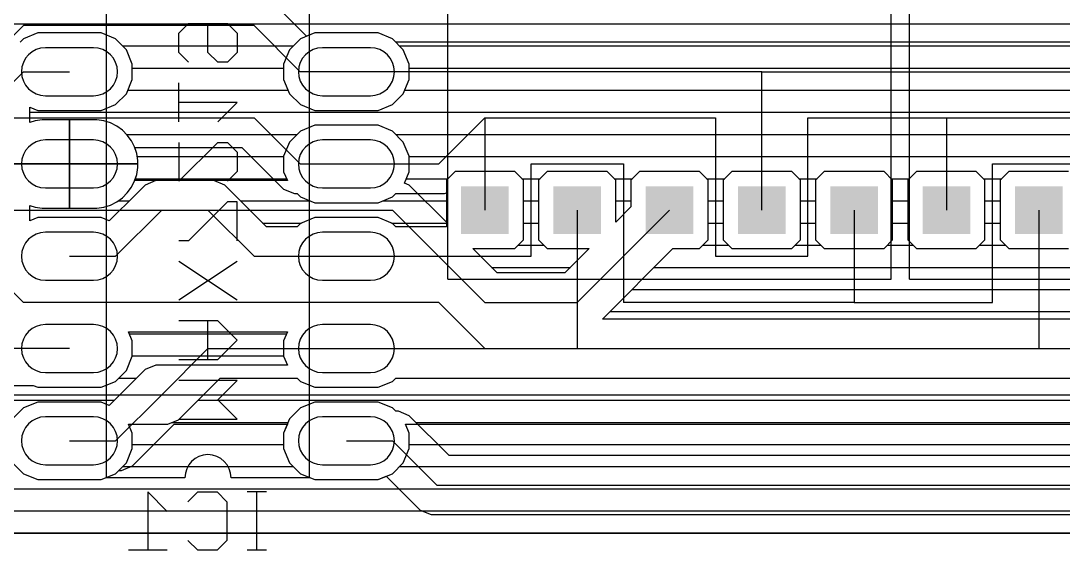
# Model space of a CAD drawing. Extents: x 0 to 251, y 0 to 33.
# Drawn here: x 57.08 to 85.76, y -0.47 to 14.1 of the extents above; entities that cross this region are included whole.
import ezdxf

# ---------------------------------------------------------------- set-up
doc = ezdxf.new("R2010")
doc.units = 0
for name, color, linetype in [('1', 14, 'CONTINUOUS'), ('16', 174, 'CONTINUOUS'), ('17', 94, 'CONTINUOUS'), ('20', 178, 'CONTINUOUS'), ('21', 250, 'CONTINUOUS'), ('22', 250, 'CONTINUOUS'), ('26', 250, 'CONTINUOUS'), ('28', 250, 'CONTINUOUS')]:
    doc.layers.add(name, color=color, linetype=linetype)

# ---------------------------------------------------------------- blocks, each defined once
blk = doc.blocks.new('SQUAREP')
blk.add_solid([(-0.5, -0.5), (0.5, -0.5), (-0.5, 0.5), (0.5, 0.5)])
blk = doc.blocks.new('LONGP100')
blk.add_lwpolyline([(-0.5, -0.5), (0.5, -0.5, 1), (0.5, 0.5), (-0.5, 0.5, 1)], format="xyb", close=True)

msp = doc.modelspace()

# ---------------------------------------------------------------- linework, layer by layer
at = {"layer": '1'}
for p, q in [((43.3976, 14.0208), (166.254, 14.0208)), ((57.5474, 13.7668), (57.1553, 13.6044)), ((59.2926, 13.7668), (57.5474, 13.7668)), ((59.6847, 13.6044), (59.2926, 13.7668)), ((65.1674, 13.7668), (64.7753, 13.6044)), ((66.9126, 13.7668), (65.1674, 13.7668)), ((67.3047, 13.6044), (66.9126, 13.7668)), ((57.1553, 13.6044), (57.0637, 13.5128)), ((59.9848, 13.3043), (59.6847, 13.6044)), ((64.7753, 13.6044), (64.4752, 13.3043)), ((67.6048, 13.3043), (67.3047, 13.6044)), ((59.8779, 13.4112), (64.5821, 13.4112)), ((60.1472, 12.9122), (59.9848, 13.3043)), ((64.4752, 13.3043), (64.3128, 12.9122)), ((67.4979, 13.4112), (165.6444, 13.4112)), ((67.7672, 12.9122), (67.6048, 13.3043)), ((60.1472, 12.4878), (60.1472, 12.9122)), ((64.3128, 12.9122), (64.3128, 12.4878)), ((67.7672, 12.4878), (67.7672, 12.9122)), ((56.515, 12.065), (57.15, 12.7)), ((57.15, 12.7), (58.42, 12.7)), ((60.1472, 12.8016), (64.3128, 12.8016)), ((67.7672, 12.8016), (165.0348, 12.8016)), ((59.9848, 12.0957), (60.1472, 12.4878)), ((64.3128, 12.4878), (64.4752, 12.0957)), ((67.6048, 12.0957), (67.7672, 12.4878)), ((59.6847, 11.7956), (59.9848, 12.0957)), ((60.0247, 12.192), (64.4353, 12.192)), ((64.4752, 12.0957), (64.7753, 11.7956)), ((67.3047, 11.7956), (67.6048, 12.0957)), ((67.6447, 12.192), (164.4252, 12.192)), ((59.2926, 11.6332), (59.6847, 11.7956)), ((64.7753, 11.7956), (65.1674, 11.6332)), ((66.9126, 11.6332), (67.3047, 11.7956)), ((57.3278, 11.3016), (57.3278, 11.7242)), ((57.3278, 11.7242), (57.5474, 11.6332)), ((57.3278, 11.5824), (163.8156, 11.5824)), ((57.5474, 11.6332), (59.2926, 11.6332)), ((65.1674, 11.6332), (66.9126, 11.6332)), ((57.4741, 11.3492), (57.3278, 11.3016)), ((57.6636, 11.3792), (57.4741, 11.3492)), ((58.42, 11.3792), (57.6636, 11.3792)), ((59.1764, 11.3792), (58.42, 11.3792)), ((58.42, 11.3792), (58.42, 10.16)), ((58.42, 10.16), (58.42, 11.3792)), ((59.3659, 11.3492), (59.1764, 11.3792)), ((59.5484, 11.2899), (59.3659, 11.3492)), ((59.7194, 11.2027), (59.5484, 11.2899)), ((59.8747, 11.0899), (59.7194, 11.2027)), ((65.1674, 11.2268), (64.7753, 11.0644)), ((66.9126, 11.2268), (65.1674, 11.2268)), ((67.3047, 11.0644), (66.9126, 11.2268)), ((58.42, 10.9728), (58.42, 10.9728)), ((60.0104, 10.9543), (59.8747, 11.0899)), ((59.9918, 10.9728), (64.6837, 10.9728)), ((60.1232, 10.799), (60.0104, 10.9543)), ((64.7753, 11.0644), (64.4752, 10.7643)), ((67.6048, 10.7643), (67.3047, 11.0644)), ((67.3963, 10.9728), (163.206, 10.9728)), ((60.2103, 10.628), (60.1232, 10.799)), ((60.2696, 10.4455), (60.2103, 10.628)), ((64.4752, 10.7643), (64.3128, 10.3722)), ((67.7672, 10.3722), (67.6048, 10.7643)), ((58.42, 10.3632), (58.42, 10.3632)), ((60.2996, 10.256), (60.2696, 10.4455)), ((60.2826, 10.3632), (64.3128, 10.3632)), ((64.3128, 10.3722), (64.3128, 9.9478)), ((67.7672, 9.9478), (67.7672, 10.3722)), ((67.7672, 10.3632), (162.8145, 10.3632)), ((58.42, 8.9408), (58.42, 10.16)), ((58.42, 10.16), (58.42, 10.16)), ((58.42, 10.16), (58.42, 8.9408)), ((60.2996, 10.16), (58.42, 10.16)), ((58.42, 10.16), (58.42, 10.16)), ((58.42, 10.16), (60.2996, 10.16)), ((58.42, 10.16), (58.42, 10.16)), ((60.2696, 9.8745), (60.2996, 10.064)), ((60.2996, 10.16), (60.2996, 10.256)), ((60.2996, 10.064), (60.2996, 10.16)), ((58.42, 9.7536), (58.42, 9.7536)), ((60.2103, 9.692), (60.2696, 9.8745)), ((60.2303, 9.7536), (64.3932, 9.7536)), ((64.3128, 9.9478), (64.4143, 9.7028)), ((67.6373, 9.6342), (67.7672, 9.9478)), ((67.6868, 9.7536), (68.8309, 9.7536)), ((69.0277, 9.9504), (68.7896, 9.7123)), ((70.6723, 9.9504), (69.0277, 9.9504)), ((70.9104, 9.7123), (70.6723, 9.9504)), ((70.8691, 9.7536), (71.3709, 9.7536)), ((71.5677, 9.9504), (71.3296, 9.7123)), ((73.2123, 9.9504), (71.5677, 9.9504)), ((73.4504, 9.7123), (73.2123, 9.9504)), ((73.4091, 9.7536), (73.9109, 9.7536)), ((74.1077, 9.9504), (73.8696, 9.7123)), ((75.7523, 9.9504), (74.1077, 9.9504)), ((75.9904, 9.7123), (75.7523, 9.9504)), ((75.9491, 9.7536), (76.4509, 9.7536)), ((76.6477, 9.9504), (76.4096, 9.7123)), ((78.2923, 9.9504), (76.6477, 9.9504)), ((78.5304, 9.7123), (78.2923, 9.9504)), ((78.4891, 9.7536), (78.9909, 9.7536)), ((79.1877, 9.9504), (78.9496, 9.7123)), ((80.8323, 9.9504), (79.1877, 9.9504)), ((81.0704, 9.7123), (80.8323, 9.9504)), ((81.0291, 9.7536), (81.5309, 9.7536)), ((81.7277, 9.9504), (81.4896, 9.7123)), ((83.3723, 9.9504), (81.7277, 9.9504)), ((83.6104, 9.7123), (83.3723, 9.9504)), ((83.5691, 9.7536), (84.0709, 9.7536)), ((84.2677, 9.9504), (84.0296, 9.7123)), ((85.9123, 9.9504), (84.2677, 9.9504)), ((60.0104, 9.3657), (60.1232, 9.521)), ((60.1232, 9.521), (60.2103, 9.692)), ((60.4996, 9.5791), (60.2709, 9.3504)), ((60.7983, 9.7028), (60.4996, 9.5791)), ((64.4143, 9.7028), (60.7983, 9.7028)), ((67.7704, 9.5791), (67.6373, 9.6342)), ((68.7896, 8.5599), (67.7704, 9.5791)), ((68.7896, 9.7123), (68.7896, 8.5599)), ((70.9104, 8.0677), (70.9104, 9.7123)), ((71.3296, 9.7123), (71.3296, 8.0677)), ((73.4504, 8.5599), (73.4504, 9.7123)), ((73.8696, 9.7123), (73.8696, 8.9791)), ((75.9904, 8.0677), (75.9904, 9.7123)), ((76.4096, 9.7123), (76.4096, 8.0677)), ((78.5304, 8.0677), (78.5304, 9.7123)), ((78.9496, 9.7123), (78.9496, 8.0677)), ((81.0704, 8.0677), (81.0704, 9.7123)), ((81.4896, 9.7123), (81.4896, 8.0677)), ((83.6104, 8.0677), (83.6104, 9.7123)), ((84.0296, 9.7123), (84.0296, 8.0677)), ((60.2709, 9.3504), (59.5151, 8.5946)), ((59.7194, 9.1172), (59.8747, 9.23)), ((59.8747, 9.23), (60.0104, 9.3657)), ((57.3278, 8.5958), (57.3278, 9.0184)), ((57.3278, 9.0184), (57.4741, 8.9708)), ((57.4741, 8.9708), (57.6636, 8.9408)), ((57.6636, 8.9408), (58.42, 8.9408)), ((58.42, 9.144), (58.42, 9.144)), ((58.42, 8.9408), (59.1764, 8.9408)), ((59.1764, 8.9408), (59.3659, 8.9708)), ((59.3659, 8.9708), (59.5484, 9.0301)), ((59.5484, 9.0301), (59.7194, 9.1172)), ((59.7562, 9.144), (60.0645, 9.144)), ((68.2055, 9.144), (68.7896, 9.144)), ((70.9104, 9.144), (71.3296, 9.144)), ((73.4504, 9.144), (73.8696, 9.144)), ((73.8696, 8.9791), (73.4504, 8.5599)), ((75.9904, 9.144), (76.4096, 9.144)), ((78.5304, 9.144), (78.9496, 9.144)), ((81.0704, 9.144), (81.4896, 9.144)), ((83.6104, 9.144), (84.0296, 9.144)), ((57.5474, 8.6868), (57.3278, 8.5958)), ((59.2926, 8.6868), (57.5474, 8.6868)), ((59.5151, 8.5946), (59.2926, 8.6868)), ((59.69, 7.62), (60.96, 8.89)), ((60.96, 8.89), (67.31, 8.89)), ((67.31, 8.89), (69.85, 6.35)), ((72.39, 6.35), (74.93, 8.89)), ((70.9104, 8.5344), (71.3296, 8.5344)), ((75.9904, 8.5344), (76.4096, 8.5344)), ((78.5304, 8.5344), (78.9496, 8.5344)), ((81.0704, 8.5344), (81.4896, 8.5344)), ((83.6104, 8.5344), (84.0296, 8.5344)), ((70.6723, 7.8296), (70.9104, 8.0677)), ((71.3296, 8.0677), (71.5677, 7.8296)), ((75.7523, 7.8296), (75.9904, 8.0677)), ((76.4096, 8.0677), (76.6477, 7.8296)), ((78.2923, 7.8296), (78.5304, 8.0677)), ((78.9496, 8.0677), (79.1877, 7.8296)), ((80.8323, 7.8296), (81.0704, 8.0677)), ((81.4896, 8.0677), (81.7277, 7.8296)), ((83.3723, 7.8296), (83.6104, 8.0677)), ((84.0296, 8.0677), (84.2677, 7.8296)), ((70.1867, 7.1628), (69.5199, 7.8296)), ((69.5199, 7.8296), (70.6723, 7.8296)), ((70.7675, 7.9248), (71.4725, 7.9248)), ((71.5677, 7.8296), (72.7201, 7.8296)), ((72.7201, 7.8296), (72.0533, 7.1628)), ((73.0823, 5.8928), (75.0191, 7.8296)), ((75.0191, 7.8296), (75.7523, 7.8296)), ((75.8475, 7.9248), (76.5525, 7.9248)), ((76.6477, 7.8296), (78.2923, 7.8296)), ((78.3875, 7.9248), (79.0925, 7.9248)), ((79.1877, 7.8296), (80.8323, 7.8296)), ((80.9275, 7.9248), (81.6325, 7.9248)), ((81.7277, 7.8296), (83.3723, 7.8296)), ((83.4675, 7.9248), (84.1725, 7.9248)), ((84.2677, 7.8296), (85.9123, 7.8296)), ((58.42, 7.62), (59.69, 7.62)), ((70.0343, 7.3152), (72.2057, 7.3152)), ((74.5047, 7.3152), (97.6057, 7.3152)), ((57.15, 6.35), (56.515, 6.985)), ((72.0533, 7.1628), (70.1867, 7.1628)), ((73.8951, 6.7056), (96.9961, 6.7056)), ((68.58, 6.35), (57.15, 6.35)), ((68.58, 6.35), (69.85, 5.08)), ((69.85, 6.35), (72.39, 6.35)), ((73.2855, 6.096), (96.3865, 6.096)), ((96.1833, 5.8928), (73.0823, 5.8928)), ((60.1472, 5.2922), (60.0457, 5.5372)), ((60.0457, 5.5372), (64.4143, 5.5372)), ((60.0668, 5.4864), (64.3932, 5.4864)), ((64.4143, 5.5372), (64.3128, 5.2922)), ((60.1472, 4.8678), (60.1472, 5.2922)), ((64.3128, 5.2922), (64.3128, 4.8678)), ((58.42, 5.08), (15.24, 5.08)), ((60.1472, 4.8768), (64.3128, 4.8768)), ((69.85, 5.08), (96.52, 5.08)), ((59.9848, 4.4757), (60.1472, 4.8678)), ((60.7983, 4.6228), (60.4996, 4.4991)), ((64.4143, 4.6228), (60.7983, 4.6228)), ((64.3128, 4.8678), (64.4143, 4.6228)), ((59.6847, 4.1756), (59.9848, 4.4757)), ((60.4996, 4.4991), (60.2709, 4.2704)), ((15.0379, 4.064), (57.4248, 4.064)), ((57.4248, 4.064), (57.5474, 4.0132)), ((59.2926, 4.0132), (59.6847, 4.1756)), ((60.2709, 4.2704), (59.5151, 3.5146)), ((59.7763, 4.2672), (60.2677, 4.2672)), ((57.5474, 4.0132), (59.2926, 4.0132)), ((59.69, 2.54), (60.96, 3.81)), ((60.96, 3.81), (101.6, 3.81)), ((5.6148, 3.6576), (59.6581, 3.6576)), ((57.1553, 3.4444), (56.8552, 3.1443)), ((57.5474, 3.6068), (57.1553, 3.4444)), ((59.2926, 3.6068), (57.5474, 3.6068)), ((59.5151, 3.5146), (59.2926, 3.6068)), ((60.1504, 1.8509), (61.2967, 2.9972)), ((61.2967, 2.9972), (64.4143, 2.9972)), ((64.4143, 2.9972), (64.3128, 2.7522)), ((67.7672, 2.7522), (67.6657, 2.9972)), ((67.6657, 2.9972), (101.7617, 2.9972)), ((64.3128, 2.7522), (64.3128, 2.3278)), ((67.7672, 2.3278), (67.7672, 2.7522)), ((58.42, 2.54), (59.69, 2.54)), ((60.7379, 2.4384), (64.3128, 2.4384)), ((64.3128, 2.3278), (64.4752, 1.9357)), ((67.6048, 1.9357), (67.7672, 2.3278)), ((67.7672, 2.4384), (183.6928, 2.4384)), ((56.8552, 1.9357), (57.1553, 1.6356)), ((59.6847, 1.6356), (59.7763, 1.7272)), ((59.7763, 1.7272), (59.8517, 1.7272)), ((59.8517, 1.7272), (60.1504, 1.8509)), ((60.097, 1.8288), (64.5821, 1.8288)), ((64.4752, 1.9357), (64.7753, 1.6356)), ((67.3047, 1.6356), (67.6048, 1.9357)), ((67.4979, 1.8288), (183.9621, 1.8288)), ((57.1553, 1.6356), (57.5474, 1.4732)), ((57.5474, 1.4732), (59.2926, 1.4732)), ((59.2926, 1.4732), (59.6847, 1.6356)), ((64.7753, 1.6356), (65.1674, 1.4732)), ((65.1674, 1.4732), (66.9126, 1.4732)), ((66.9126, 1.4732), (67.3047, 1.6356)), ((0, 1.2192), (251.46, 1.2192)), ((0, 0.6096), (251.46, 0.6096)), ((251.46, 0), (0, 0)), ((0, 0), (251.46, 0))]:
    msp.add_line(p, q, dxfattribs=at)
at = {"layer": '16'}
for p, q in [((64.9449, 13.6746), (63.9604, 14.6591)), ((57.15, 13.97), (55.88, 12.7)), ((63.5, 13.97), (57.15, 13.97)), ((64.77, 12.7), (63.5, 13.97)), ((64.5987, 14.0208), (118.1797, 14.0208)), ((65.1674, 13.7668), (64.9449, 13.6746)), ((66.9126, 13.7668), (65.1674, 13.7668)), ((67.3047, 13.6044), (66.9126, 13.7668)), ((67.3963, 13.5128), (67.3047, 13.6044)), ((115.7317, 13.5128), (67.3963, 13.5128)), ((66.04, 12.7), (64.77, 12.7)), ((77.47, 12.7), (66.04, 12.7)), ((77.47, 12.7), (90.17, 12.7)), ((77.47, 8.89), (77.47, 12.7)), ((53.34, 11.43), (63.5, 11.43)), ((63.5, 11.43), (64.77, 10.16)), ((68.58, 10.16), (69.85, 11.43)), ((69.85, 11.43), (69.85, 8.89)), ((69.85, 11.43), (76.2, 11.43)), ((76.2, 11.43), (76.2, 7.62)), ((78.74, 7.62), (78.74, 11.43)), ((78.74, 11.43), (82.55, 11.43)), ((82.55, 11.43), (82.55, 8.89)), ((82.55, 11.43), (88.9, 11.43)), ((60.2696, 10.4455), (60.2138, 10.6172)), ((60.2138, 10.6172), (63.1633, 10.6172)), ((63.1633, 10.6172), (64.0809, 9.6996)), ((60.2996, 10.256), (60.2696, 10.4455)), ((60.2826, 10.3632), (63.4173, 10.3632)), ((56.5404, 10.16), (58.42, 10.16)), ((58.42, 10.16), (56.5404, 10.16)), ((58.42, 10.16), (58.42, 10.16)), ((60.2996, 10.16), (58.42, 10.16)), ((58.42, 10.16), (58.42, 10.16)), ((58.42, 10.16), (60.2996, 10.16)), ((60.2696, 9.8745), (60.2996, 10.064)), ((60.2996, 10.16), (60.2996, 10.256)), ((60.2996, 10.064), (60.2996, 10.16)), ((64.77, 10.16), (66.04, 10.16)), ((66.04, 10.16), (68.58, 10.16)), ((71.12, 7.62), (71.12, 10.16)), ((71.12, 10.16), (73.66, 10.16)), ((73.66, 10.16), (73.66, 6.35)), ((83.82, 6.35), (83.82, 10.16)), ((83.82, 10.16), (86.36, 10.16)), ((60.2138, 9.7028), (60.2696, 9.8745)), ((60.2303, 9.7536), (64.0269, 9.7536)), ((62.3917, 9.7028), (60.2138, 9.7028)), ((62.6904, 9.5791), (62.3917, 9.7028)), ((62.9191, 9.3504), (62.6904, 9.5791)), ((64.0809, 9.6996), (64.3096, 9.4709)), ((64.3096, 9.4709), (64.6083, 9.3472)), ((69.85, 9.525), (69.85, 8.89)), ((63.8367, 8.4328), (62.9191, 9.3504)), ((64.6083, 9.3472), (64.6837, 9.3472)), ((64.6837, 9.3472), (64.7753, 9.2556)), ((64.7753, 9.2556), (65.1674, 9.0932)), ((66.9126, 9.0932), (67.3047, 9.2556)), ((67.3047, 9.2556), (67.3963, 9.3472)), ((67.3963, 9.3472), (68.7417, 9.3472)), ((68.7417, 9.3472), (68.7896, 9.3671)), ((68.7896, 9.3671), (68.7896, 8.4328)), ((63.1255, 9.144), (65.0448, 9.144)), ((65.1674, 9.0932), (66.9126, 9.0932)), ((67.0352, 9.144), (68.7896, 9.144)), ((54.61, 8.89), (62.23, 8.89)), ((62.23, 8.89), (63.5, 7.62)), ((65.1674, 8.6868), (64.7753, 8.5244)), ((66.9126, 8.6868), (65.1674, 8.6868)), ((67.3047, 8.5244), (66.9126, 8.6868)), ((72.39, 8.89), (72.39, 5.08)), ((80.01, 8.89), (80.01, 6.35)), ((85.09, 8.89), (85.09, 5.08)), ((63.7351, 8.5344), (64.7995, 8.5344)), ((64.6837, 8.4328), (63.8367, 8.4328)), ((64.7753, 8.5244), (64.6837, 8.4328)), ((67.2805, 8.5344), (68.7896, 8.5344)), ((67.3963, 8.4328), (67.3047, 8.5244)), ((68.7896, 8.4328), (67.3963, 8.4328)), ((63.5, 7.62), (66.04, 7.62)), ((66.04, 7.62), (71.12, 7.62)), ((76.2, 7.62), (78.74, 7.62)), ((80.01, 6.35), (73.66, 6.35)), ((80.01, 6.35), (83.82, 6.35)), ((60.96, 3.81), (62.23, 5.08)), ((62.23, 5.08), (66.04, 5.08)), ((66.04, 5.08), (72.39, 5.08)), ((72.39, 5.08), (85.09, 5.08)), ((85.09, 5.08), (97.79, 5.08)), ((61.6491, 3.3496), (62.5667, 4.2672)), ((62.5667, 4.2672), (64.6837, 4.2672)), ((64.6837, 4.2672), (64.7753, 4.1756)), ((64.7753, 4.1756), (65.1674, 4.0132)), ((66.9126, 4.0132), (67.3047, 4.1756)), ((67.3047, 4.1756), (67.3963, 4.2672)), ((67.3963, 4.2672), (104.3017, 4.2672)), ((48.26, 3.81), (60.96, 3.81)), ((65.1674, 4.0132), (66.9126, 4.0132)), ((61.9571, 3.6576), (106.6546, 3.6576)), ((64.7753, 3.4444), (64.4752, 3.1443)), ((65.1674, 3.6068), (64.7753, 3.4444)), ((66.9126, 3.6068), (65.1674, 3.6068)), ((67.3047, 3.4444), (66.9126, 3.6068)), ((67.3963, 3.3528), (67.3047, 3.4444)), ((61.4204, 3.1209), (61.6491, 3.3496)), ((61.6491, 3.3496), (61.6491, 3.3496)), ((67.4717, 3.3528), (67.3963, 3.3528)), ((67.7704, 3.2291), (67.4717, 3.3528)), ((68.8659, 2.1336), (67.7704, 3.2291)), ((60.1472, 2.7522), (60.0457, 2.9972)), ((60.0457, 2.9972), (61.1217, 2.9972)), ((61.1217, 2.9972), (61.4204, 3.1209)), ((61.2443, 3.048), (64.4353, 3.048)), ((64.4752, 3.1443), (64.3128, 2.7522)), ((67.9515, 3.048), (106.88, 3.048)), ((60.1472, 2.3278), (60.1472, 2.7522)), ((64.3128, 2.7522), (64.3128, 2.3278)), ((59.9848, 1.9357), (60.1472, 2.3278)), ((60.1472, 2.4384), (64.3128, 2.4384)), ((64.3128, 2.3278), (64.4752, 1.9357)), ((66.04, 2.54), (67.31, 2.54)), ((67.31, 2.54), (68.5292, 1.3208)), ((68.5611, 2.4384), (183.6928, 2.4384)), ((183.7732, 2.1336), (68.8659, 2.1336)), ((56.8552, 1.9357), (57.1553, 1.6356)), ((59.6847, 1.6356), (59.9848, 1.9357)), ((59.8779, 1.8288), (64.5821, 1.8288)), ((64.4752, 1.9357), (64.7753, 1.6356)), ((57.1553, 1.6356), (57.5474, 1.4732)), ((57.5474, 1.4732), (59.2926, 1.4732)), ((59.2926, 1.4732), (59.6847, 1.6356)), ((64.7753, 1.6356), (65.1674, 1.4732)), ((65.1674, 1.4732), (66.9126, 1.4732)), ((66.9126, 1.4732), (67.1351, 1.5654)), ((67.1351, 1.5654), (67.8401, 0.8604)), ((0, 1.2192), (67.4813, 1.2192)), ((68.5292, 1.3208), (184.2008, 1.3208)), ((0, 0.6096), (68.1222, 0.6096)), ((67.8401, 0.8604), (68.0688, 0.6317)), ((68.0688, 0.6317), (68.3675, 0.508)), ((68.3675, 0.508), (184.3625, 0.508)), ((251.46, 0), (0, 0)), ((0, 0), (251.46, 0))]:
    msp.add_line(p, q, dxfattribs=at)
at = {"layer": '20'}
msp.add_line((0, 0), (251.46, 0), dxfattribs=at)
at = {"layer": '21'}
for p, q in [((68.834, 6.985), (68.834, 26.035)), ((81.026, 6.985), (81.026, 26.035)), ((81.534, 6.985), (81.534, 26.035)), ((68.834, 6.985), (81.026, 6.985)), ((81.534, 6.985), (93.726, 6.985))]:
    msp.add_line(p, q, dxfattribs=at)
at = {"layer": '22'}
for p, q in [((59.436, 1.524), (59.436, 31.496)), ((65.024, 1.524), (65.024, 31.496)), ((61.595, 1.524), (59.436, 1.524)), ((65.024, 1.524), (62.865, 1.524))]:
    msp.add_line(p, q, dxfattribs=at)
msp.add_arc((62.23, 1.524), 0.635, 0, 180, dxfattribs=at)
at = {"layer": '26'}
for p, q in [((61.1113, 0.5978), (60.5774, 1.1317)), ((60.5774, 1.1317), (60.5774, -0.4699)), ((61.6807, 0.8647), (61.9476, 1.1317)), ((61.9476, 1.1317), (62.4815, 1.1317)), ((62.4815, 1.1317), (62.7484, 0.8647)), ((62.7484, 0.8647), (62.7484, -0.203)), ((63.8399, 1.1317), (63.306, 1.1317)), ((63.5729, -0.4699), (63.5729, 1.1317)), ((61.9476, -0.4699), (61.6807, -0.203)), ((62.7484, -0.203), (62.4815, -0.4699)), ((61.1113, -0.4699), (60.0436, -0.4699)), ((62.4815, -0.4699), (61.9476, -0.4699)), ((63.8399, -0.4699), (63.306, -0.4699))]:
    msp.add_line(p, q, dxfattribs=at)
at = {"layer": '28'}
for p, q in [((61.4299, 13.7606), (61.6968, 14.0276)), ((61.6968, 14.0276), (62.7645, 14.0276)), ((62.2307, 13.2268), (62.2307, 14.0276)), ((62.7645, 14.0276), (63.0315, 13.7606)), ((61.4299, 13.2268), (61.4299, 13.7606)), ((63.0315, 13.7606), (63.0315, 13.2268)), ((61.6968, 12.9598), (61.4299, 13.2268)), ((62.4976, 12.9598), (62.2307, 13.2268)), ((63.0315, 13.2268), (62.7645, 12.9598)), ((62.7645, 12.9598), (62.4976, 12.9598)), ((61.4299, 11.3227), (61.4299, 12.3904)), ((63.0315, 11.8565), (61.4299, 11.8565)), ((62.4976, 11.3227), (63.0315, 11.8565)), ((61.4299, 10.7532), (61.4299, 9.6855)), ((61.4299, 9.6855), (62.4976, 10.7532)), ((62.4976, 10.7532), (62.7645, 10.7532)), ((62.7645, 10.7532), (63.0315, 10.4863)), ((63.0315, 10.4863), (63.0315, 9.9525)), ((63.0315, 9.9525), (62.7645, 9.6855)), ((62.7645, 9.1161), (61.6968, 8.0484)), ((63.0315, 9.1161), (62.7645, 9.1161)), ((63.0315, 8.0484), (63.0315, 9.1161)), ((61.6968, 8.0484), (61.4299, 8.0484)), ((63.0315, 6.4112), (61.4299, 7.4789)), ((63.0315, 7.4789), (61.4299, 6.4112)), ((62.4976, 5.8418), (61.4299, 5.8418)), ((62.2307, 4.7741), (62.2307, 5.8418)), ((63.0315, 5.3079), (62.4976, 5.8418)), ((62.4976, 4.7741), (63.0315, 5.3079)), ((61.4299, 4.7741), (62.4976, 4.7741)), ((63.0315, 4.2046), (61.4299, 4.2046)), ((62.4976, 3.6708), (63.0315, 4.2046)), ((63.0315, 3.1369), (62.4976, 3.6708)), ((61.4299, 3.1369), (63.0315, 3.1369))]:
    msp.add_line(p, q, dxfattribs=at)

# ---------------------------------------------------------------- block references
at = {"layer": '17', "xscale": 1.3208, "yscale": 1.3208}
for p in [(58.42, 12.7), (58.42, 12.7), (66.04, 12.7), (66.04, 12.7), (58.42, 10.16), (58.42, 10.16), (66.04, 10.16), (66.04, 10.16), (58.42, 7.62), (58.42, 7.62), (66.04, 7.62), (66.04, 7.62), (58.42, 5.08), (58.42, 5.08), (66.04, 5.08), (66.04, 5.08), (58.42, 2.54), (58.42, 2.54), (66.04, 2.54), (66.04, 2.54)]:
    msp.add_blockref('LONGP100', p, dxfattribs=at)
at = {"layer": '17', "xscale": 1.308, "yscale": 1.308, "rotation": 270}
for p in [(69.85, 8.89), (69.85, 8.89), (72.39, 8.89), (72.39, 8.89), (74.93, 8.89), (74.93, 8.89), (77.47, 8.89), (77.47, 8.89), (80.01, 8.89), (80.01, 8.89), (82.55, 8.89), (82.55, 8.89), (85.09, 8.89), (85.09, 8.89)]:
    msp.add_blockref('SQUAREP', p, dxfattribs=at)

doc.saveas('drawing.dxf')
